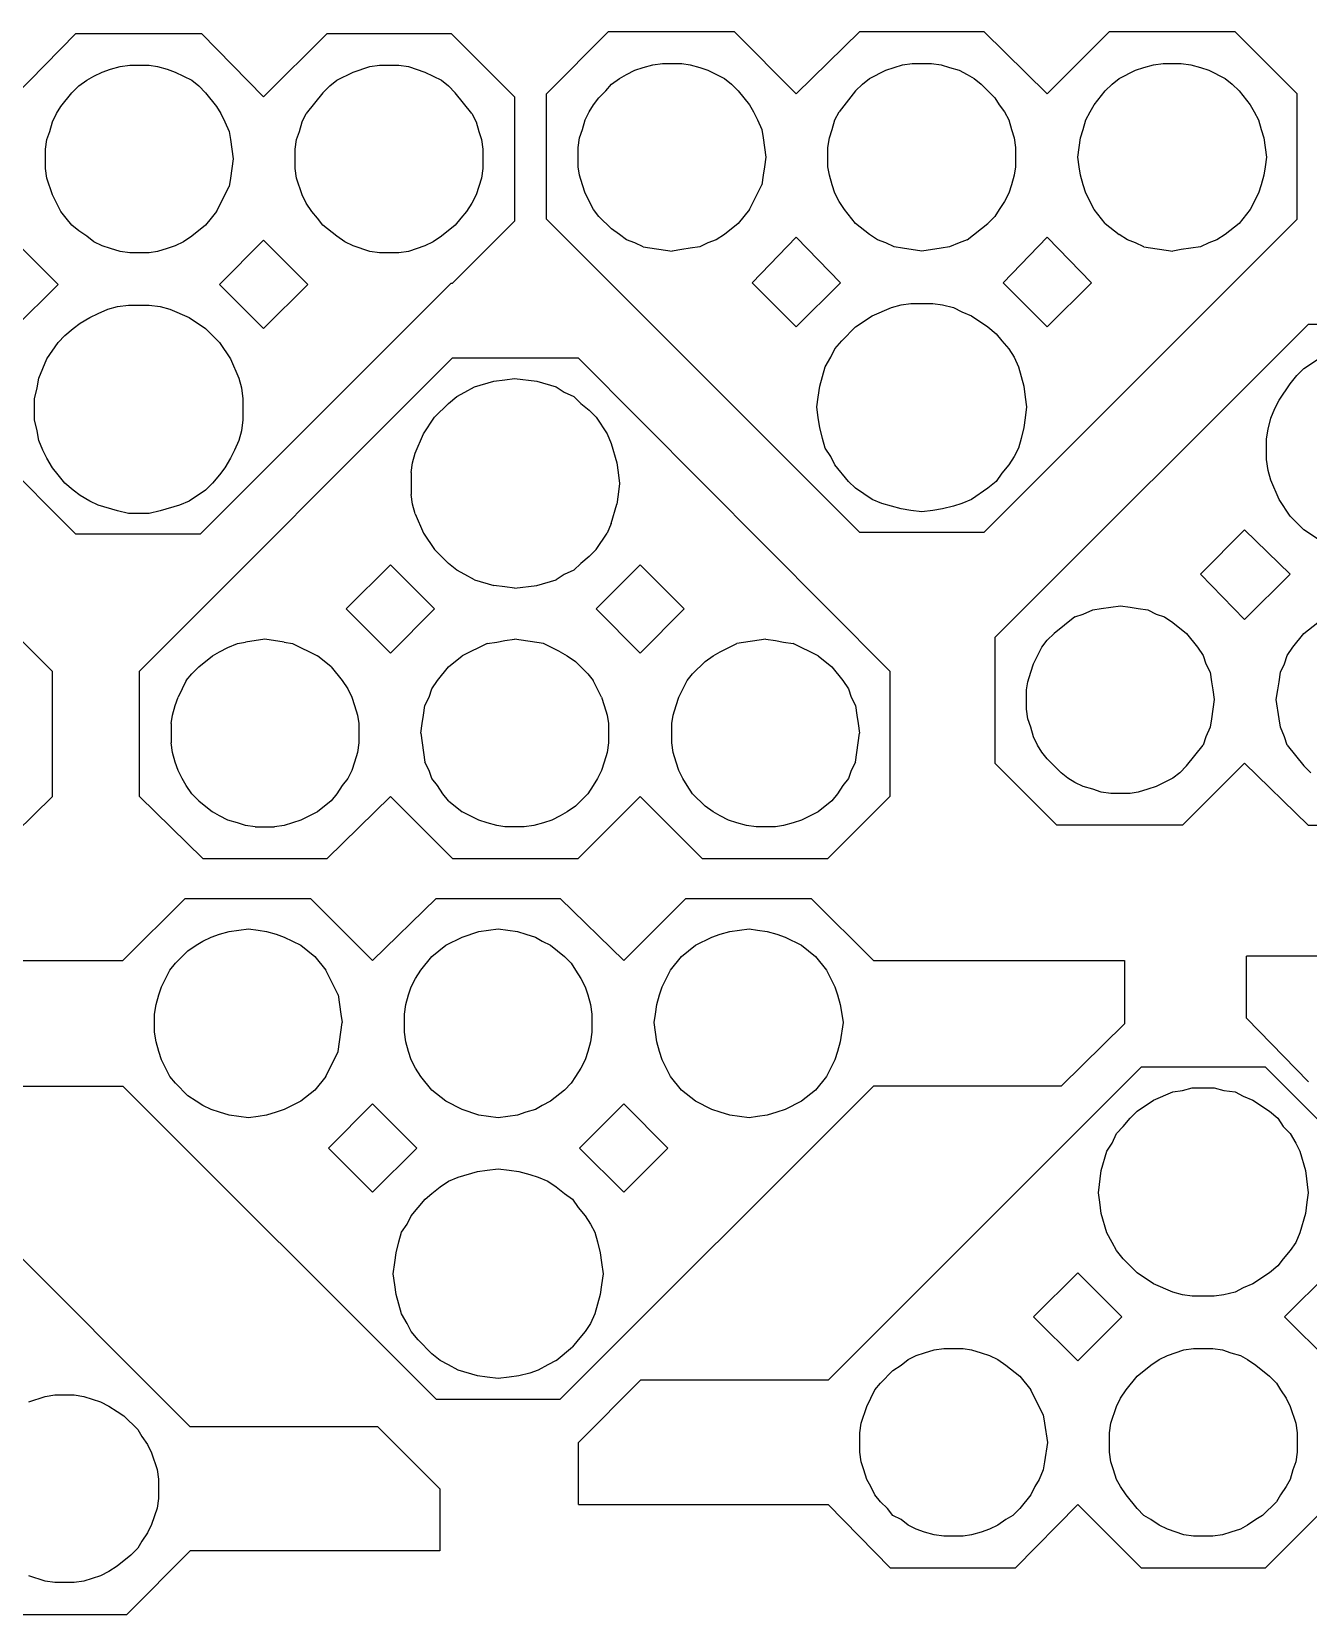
# Model space of a CAD drawing. Extents: x -4665 to 4665, y -2178 to 2178.
# Drawn here: x -164 to 620, y -1 to 970 of the extents above; entities that cross this region are included whole.
import ezdxf

# ---------------------------------------------------------------- set-up
doc = ezdxf.new("R2010")
doc.units = 0
doc.header["$MEASUREMENT"] = 0
doc.layers.get('0').update_dxf_attribs({"linetype": 'CONTINUOUS'})

msp = doc.modelspace()

# ---------------------------------------------------------------- linework, layer by layer
for p, q in [((-174.63, 929.77), (-136.53, 968.71)), ((-136.53, 968.71), (-59.49, 968.71)), ((-59.49, 968.71), (-21.39, 929.77)), ((-21.39, 929.77), (17.56, 968.71)), ((17.56, 968.71), (93.76, 968.71)), ((93.76, 968.71), (132.71, 929.77)), ((152.29, 931.69), (190.39, 969.79)), ((190.39, 969.79), (267.44, 969.79)), ((267.44, 969.79), (305.54, 931.69)), ((305.54, 931.69), (344.48, 969.79)), ((344.48, 969.79), (420.68, 969.79)), ((420.68, 969.79), (459.63, 931.69)), ((459.63, 931.69), (497.73, 969.79)), ((497.73, 969.79), (574.78, 969.79)), ((574.78, 969.79), (612.88, 931.69)), ((-129.76, 939.93), (-125.53, 942.47)), ((-125.53, 942.47), (-120.45, 945.01)), ((-120.45, 945.01), (-115.37, 946.7)), ((-115.37, 946.7), (-109.44, 948.39)), ((-109.44, 948.39), (-103.51, 949.24)), ((-103.51, 949.24), (-91.66, 949.24)), ((-91.66, 949.24), (-86.58, 948.39)), ((-86.58, 948.39), (-80.65, 946.7)), ((-80.65, 946.7), (-75.57, 945.01)), ((-75.57, 945.01), (-65.41, 939.93)), ((23.49, 939.93), (33.65, 945.01)), ((33.65, 945.01), (43.81, 948.39)), ((43.81, 948.39), (49.73, 949.24)), ((49.73, 949.24), (61.59, 949.24)), ((61.59, 949.24), (67.51, 948.39)), ((67.51, 948.39), (77.67, 945.01)), ((77.67, 945.01), (87.83, 939.93)), ((197.16, 941.01), (201.4, 943.55)), ((201.4, 943.55), (206.48, 946.09)), ((206.48, 946.09), (211.56, 947.78)), ((211.56, 947.78), (217.48, 949.47)), ((217.48, 949.47), (223.41, 950.32)), ((223.41, 950.32), (235.26, 950.32)), ((235.26, 950.32), (240.34, 949.47)), ((240.34, 949.47), (246.27, 947.78)), ((246.27, 947.78), (251.35, 946.09)), ((251.35, 946.09), (261.51, 941.01)), ((350.41, 941.01), (360.57, 946.09)), ((360.57, 946.09), (370.73, 949.47)), ((370.73, 949.47), (376.66, 950.32)), ((376.66, 950.32), (388.51, 950.32)), ((388.51, 950.32), (394.44, 949.47)), ((394.44, 949.47), (399.52, 947.78)), ((399.52, 947.78), (405.44, 946.09)), ((405.44, 946.09), (410.52, 943.55)), ((410.52, 943.55), (414.76, 941.01)), ((503.66, 941.01), (513.82, 946.09)), ((513.82, 946.09), (518.9, 947.78)), ((518.9, 947.78), (524.82, 949.47)), ((524.82, 949.47), (530.75, 950.32)), ((530.75, 950.32), (541.76, 950.32)), ((541.76, 950.32), (547.68, 949.47)), ((547.68, 949.47), (553.61, 947.78)), ((553.61, 947.78), (558.69, 946.09)), ((558.69, 946.09), (568.85, 941.01)), ((-139.07, 932.31), (-134.84, 936.54)), ((-134.84, 936.54), (-129.76, 939.93)), ((-65.41, 939.93), (-61.18, 936.54)), ((-61.18, 936.54), (-56.95, 932.31)), ((15.02, 932.31), (19.25, 936.54)), ((19.25, 936.54), (23.49, 939.93)), ((87.83, 939.93), (92.07, 936.54)), ((92.07, 936.54), (96.3, 932.31)), ((184.46, 929.15), (188.7, 933.39)), ((188.7, 933.39), (192.08, 937.62)), ((192.08, 937.62), (197.16, 941.01)), ((261.51, 941.01), (265.74, 937.62)), ((265.74, 937.62), (269.98, 933.39)), ((269.98, 933.39), (276.75, 924.92)), ((341.94, 933.39), (331.78, 920.69)), ((341.94, 933.39), (346.18, 937.62)), ((346.18, 937.62), (350.41, 941.01)), ((414.76, 941.01), (418.99, 937.62)), ((418.99, 937.62), (427.46, 929.15)), ((488.42, 924.92), (495.19, 933.39)), ((495.19, 933.39), (499.42, 937.62)), ((499.42, 937.62), (503.66, 941.01)), ((568.85, 941.01), (573.08, 937.62)), ((573.08, 937.62), (577.32, 933.39)), ((577.32, 933.39), (584.09, 924.92)), ((-148.39, 919.61), (-145.85, 923.84)), ((-145.85, 923.84), (-139.07, 932.31)), ((-56.95, 932.31), (-50.17, 923.84)), ((-50.17, 923.84), (-47.63, 919.61)), ((15.02, 932.31), (4.86, 919.61)), ((106.46, 919.61), (96.3, 932.31)), ((132.71, 929.77), (132.71, 853.58)), ((152.29, 854.65), (152.29, 931.69)), ((178.54, 920.69), (181.08, 924.92)), ((181.08, 924.92), (184.46, 929.15)), ((276.75, 924.92), (279.29, 920.69)), ((427.46, 929.15), (430, 924.92)), ((430, 924.92), (433.38, 920.69)), ((485.88, 920.69), (488.42, 924.92)), ((584.09, 924.92), (586.63, 920.69)), ((612.88, 854.65), (612.88, 931.69)), ((-152.62, 908.6), (-150.93, 914.53)), ((-150.93, 914.53), (-148.39, 919.61)), ((-47.63, 919.61), (-45.09, 914.53)), ((-45.09, 914.53), (-42.55, 908.6)), ((0.63, 908.6), (2.32, 914.53)), ((2.32, 914.53), (4.86, 919.61)), ((106.46, 919.61), (109, 914.53)), ((109, 914.53), (110.69, 908.6)), ((174.3, 909.68), (176, 915.61)), ((176, 915.61), (178.54, 920.69)), ((279.29, 920.69), (281.83, 915.61)), ((281.83, 915.61), (284.37, 909.68)), ((327.55, 909.68), (329.24, 915.61)), ((329.24, 915.61), (331.78, 920.69)), ((433.38, 920.69), (435.92, 915.61)), ((435.92, 915.61), (437.62, 909.68)), ((481.64, 909.68), (483.34, 915.61)), ((483.34, 915.61), (485.88, 920.69)), ((586.63, 920.69), (589.17, 915.61)), ((589.17, 915.61), (590.86, 909.68)), ((-155.16, 897.59), (-154.31, 903.52)), ((-154.31, 903.52), (-152.62, 908.6)), ((-42.55, 908.6), (-41.71, 903.52)), ((-41.71, 903.52), (-40.01, 891.67)), ((-1.91, 897.59), (-1.07, 903.52)), ((-1.07, 903.52), (0.63, 908.6)), ((110.69, 908.6), (112.39, 903.52)), ((112.39, 903.52), (113.23, 897.59)), ((171.76, 898.67), (172.61, 904.6)), ((172.61, 904.6), (174.3, 909.68)), ((284.37, 909.68), (285.22, 904.6)), ((285.22, 904.6), (286.91, 892.75)), ((325.01, 898.67), (325.86, 904.6)), ((325.86, 904.6), (327.55, 909.68)), ((437.62, 909.68), (439.31, 904.6)), ((439.31, 904.6), (440.16, 898.67)), ((478.26, 892.75), (479.95, 904.6)), ((479.95, 904.6), (481.64, 909.68)), ((590.86, 909.68), (592.56, 904.6)), ((592.56, 904.6), (594.25, 892.75)), ((-155.16, 885.74), (-155.16, 897.59)), ((-1.91, 885.74), (-1.91, 897.59)), ((113.23, 897.59), (113.23, 885.74)), ((171.76, 886.82), (171.76, 898.67)), ((325.01, 886.82), (325.01, 898.67)), ((440.16, 898.67), (440.16, 886.82)), ((-154.31, 879.81), (-155.16, 885.74)), ((-40.01, 891.67), (-41.71, 879.81)), ((-1.07, 879.81), (-1.91, 885.74)), ((113.23, 885.74), (112.39, 879.81)), ((172.61, 881.74), (171.76, 886.82)), ((286.06, 886.82), (285.22, 881.74)), ((286.91, 892.75), (286.06, 886.82)), ((325.86, 881.74), (325.01, 886.82)), ((440.16, 886.82), (439.31, 881.74)), ((479.1, 886.82), (478.26, 892.75)), ((479.95, 881.74), (479.1, 886.82)), ((593.4, 886.82), (592.56, 881.74)), ((594.25, 892.75), (593.4, 886.82)), ((-150.93, 869.65), (-154.31, 879.81)), ((-50.17, 859.49), (-42.55, 874.73)), ((-41.71, 879.81), (-42.55, 874.73)), ((2.32, 869.65), (-1.07, 879.81)), ((112.39, 879.81), (109, 869.65)), ((174.3, 875.81), (172.61, 881.74)), ((176, 870.73), (174.3, 875.81)), ((276.75, 860.57), (284.37, 875.81)), ((285.22, 881.74), (284.37, 875.81)), ((327.55, 875.81), (325.86, 881.74)), ((329.24, 870.73), (327.55, 875.81)), ((437.62, 875.81), (435.92, 870.73)), ((439.31, 881.74), (437.62, 875.81)), ((481.64, 875.81), (479.95, 881.74)), ((483.34, 870.73), (481.64, 875.81)), ((590.86, 875.81), (589.17, 870.73)), ((592.56, 881.74), (590.86, 875.81)), ((-145.85, 859.49), (-150.93, 869.65)), ((4.86, 864.57), (2.32, 869.65)), ((8.25, 859.49), (4.86, 864.57)), ((106.46, 864.57), (103.07, 859.49)), ((109, 869.65), (106.46, 864.57)), ((181.08, 860.57), (176, 870.73)), ((331.78, 865.65), (329.24, 870.73)), ((335.17, 860.57), (331.78, 865.65)), ((433.38, 865.65), (430, 860.57)), ((435.92, 870.73), (433.38, 865.65)), ((488.42, 860.57), (483.34, 870.73)), ((589.17, 870.73), (584.09, 860.57)), ((-142.46, 855.28), (-145.85, 859.49)), ((-139.07, 851.04), (-142.46, 855.28)), ((-53.56, 855.28), (-56.95, 851.04)), ((-50.17, 859.49), (-53.56, 855.28)), ((11.63, 855.28), (8.25, 859.49)), ((15.02, 851.04), (11.63, 855.28)), ((99.69, 855.28), (96.3, 851.04)), ((103.07, 859.49), (99.69, 855.28)), ((184.46, 856.34), (181.08, 860.57)), ((192.08, 848.72), (184.46, 856.34)), ((276.75, 860.57), (269.98, 852.11)), ((341.94, 852.11), (335.17, 860.57)), ((427.46, 856.34), (423.22, 852.11)), ((430, 860.57), (427.46, 856.34)), ((495.19, 852.11), (488.42, 860.57)), ((584.09, 860.57), (577.32, 852.11)), ((-328.73, 853.58), (-136.53, 661.39)), ((-134.84, 847.66), (-139.07, 851.04)), ((-129.76, 844.27), (-134.84, 847.66)), ((-56.95, 851.04), (-65.41, 844.27)), ((23.49, 844.27), (15.02, 851.04)), ((96.3, 851.04), (87.83, 844.27)), ((132.71, 853.58), (94.61, 815.48)), ((152.29, 854.65), (344.48, 662.45)), ((197.16, 845.33), (192.08, 848.72)), ((201.4, 841.95), (197.16, 845.33)), ((261.51, 845.33), (256.43, 841.95)), ((269.98, 852.11), (261.51, 845.33)), ((350.41, 845.33), (341.94, 852.11)), ((355.49, 841.95), (350.41, 845.33)), ((410.52, 841.95), (423.22, 852.11)), ((612.88, 854.65), (420.68, 662.45)), ((495.19, 852.11), (503.66, 845.33)), ((508.74, 841.95), (503.66, 845.33)), ((568.85, 845.33), (563.77, 841.95)), ((577.32, 852.11), (568.85, 845.33)), ((-147.54, 814.64), (-174.63, 841.73)), ((-125.53, 840.88), (-129.76, 844.27)), ((-120.45, 838.34), (-125.53, 840.88)), ((-115.37, 836.65), (-120.45, 838.34)), ((-109.44, 834.96), (-115.37, 836.65)), ((-80.65, 836.65), (-86.58, 834.96)), ((-75.57, 838.34), (-80.65, 836.65)), ((-70.49, 840.88), (-75.57, 838.34)), ((-65.41, 844.27), (-70.49, 840.88)), ((-21.39, 841.73), (-48.48, 814.64)), ((5.71, 814.64), (-21.39, 841.73)), ((28.57, 840.88), (23.49, 844.27)), ((33.65, 838.34), (28.57, 840.88)), ((43.81, 834.96), (33.65, 838.34)), ((77.67, 838.34), (67.51, 834.96)), ((82.75, 840.88), (77.67, 838.34)), ((87.83, 844.27), (82.75, 840.88)), ((206.48, 840.25), (201.4, 841.95)), ((211.56, 837.71), (206.48, 840.25)), ((211.56, 837.71), (229.34, 835.17)), ((235.26, 836.02), (229.34, 835.17)), ((240.34, 836.87), (235.26, 836.02)), ((246.27, 837.71), (240.34, 836.87)), ((251.35, 840.25), (246.27, 837.71)), ((256.43, 841.95), (251.35, 840.25)), ((305.54, 843.64), (278.44, 815.7)), ((332.63, 815.7), (305.54, 843.64)), ((360.57, 840.25), (355.49, 841.95)), ((365.65, 837.71), (360.57, 840.25)), ((370.73, 836.87), (365.65, 837.71)), ((382.58, 835.17), (370.73, 836.87)), ((394.44, 836.87), (382.58, 835.17)), ((399.52, 837.71), (394.44, 836.87)), ((405.44, 840.25), (399.52, 837.71)), ((410.52, 841.95), (405.44, 840.25)), ((459.63, 843.64), (432.54, 815.7)), ((486.72, 815.7), (459.63, 843.64)), ((513.82, 840.25), (508.74, 841.95)), ((518.9, 837.71), (513.82, 840.25)), ((518.9, 837.71), (536.68, 835.17)), ((541.76, 836.02), (536.68, 835.17)), ((553.61, 837.71), (541.76, 836.02)), ((558.69, 840.25), (553.61, 837.71)), ((563.77, 841.95), (558.69, 840.25)), ((-103.51, 834.11), (-109.44, 834.96)), ((-91.66, 834.11), (-103.51, 834.11)), ((-86.58, 834.96), (-91.66, 834.11)), ((49.73, 834.11), (43.81, 834.96)), ((61.59, 834.11), (49.73, 834.11)), ((67.51, 834.96), (61.59, 834.11)), ((-174.63, 787.54), (-147.54, 814.64)), ((-60.33, 661.39), (93.76, 815.48)), ((-48.48, 814.64), (-21.39, 787.54)), ((-21.39, 787.54), (5.71, 814.64)), ((93.76, 815.48), (94.61, 815.48)), ((278.44, 815.7), (305.54, 788.61)), ((305.54, 788.61), (332.63, 815.7)), ((432.54, 815.7), (459.63, 788.61)), ((459.63, 788.61), (486.72, 815.7)), ((-128.07, 794.32), (-122.99, 796.86)), ((-122.99, 796.86), (-117.06, 799.4)), ((-117.06, 799.4), (-111.13, 801.09)), ((-111.13, 801.09), (-104.36, 801.94)), ((-104.36, 801.94), (-91.66, 801.94)), ((-91.66, 801.94), (-84.89, 801.09)), ((-84.89, 801.09), (-78.96, 799.4)), ((-78.96, 799.4), (-67.11, 794.32)), ((352.1, 795.38), (363.96, 800.46)), ((363.96, 800.46), (369.88, 802.15)), ((369.88, 802.15), (375.81, 803)), ((375.81, 803), (389.36, 803)), ((389.36, 803), (395.28, 802.15)), ((395.28, 802.15), (402.06, 800.46)), ((402.06, 800.46), (407.14, 797.92)), ((407.14, 797.92), (413.06, 795.38)), ((-143.31, 783.31), (-138.23, 787.54)), ((-138.23, 787.54), (-133.99, 790.93)), ((-133.99, 790.93), (-128.07, 794.32)), ((-67.11, 794.32), (-56.95, 787.54)), ((-56.95, 787.54), (-48.48, 779.08)), ((333.48, 780.14), (341.94, 788.61)), ((341.94, 788.61), (352.1, 795.38)), ((413.06, 795.38), (423.22, 788.61)), ((423.22, 788.61), (428.3, 784.37)), ((427.44, 597.98), (619.63, 790.17)), ((696.68, 790.17), (619.63, 790.17)), ((-154.31, 768.92), (-147.54, 779.08)), ((-147.54, 779.08), (-143.31, 783.31)), ((-48.48, 779.08), (-41.71, 768.92)), ((329.24, 775.06), (333.48, 780.14)), ((428.3, 784.37), (431.69, 780.14)), ((431.69, 780.14), (435.92, 775.06)), ((-343.4, 769.42), (-151.21, 577.23)), ((-159.39, 757.06), (-154.31, 768.92)), ((-97.59, 577.42), (94.61, 769.62)), ((-41.71, 768.92), (-36.63, 757.06)), ((94.61, 769.62), (171.65, 769.62)), ((171.65, 769.62), (363, 577.42)), ((323.32, 764.05), (326.7, 769.98)), ((326.7, 769.98), (329.24, 775.06)), ((435.92, 775.06), (439.31, 769.98)), ((439.31, 769.98), (441.85, 764.05)), ((617.09, 763.08), (627.25, 769.85)), ((319.93, 752.2), (323.32, 764.05)), ((441.85, 764.05), (445.24, 752.2)), ((608.63, 753.76), (612.86, 758.84)), ((612.86, 758.84), (617.09, 763.08)), ((-161.93, 744.36), (-160.24, 751.14)), ((-160.24, 751.14), (-159.39, 757.06)), ((-36.63, 757.06), (-34.93, 751.14)), ((-34.93, 751.14), (-34.09, 744.36)), ((97.15, 745.91), (102.23, 748.45)), ((102.23, 748.45), (108.15, 751.84)), ((108.15, 751.84), (120.01, 755.22)), ((120.01, 755.22), (126.78, 756.07)), ((126.78, 756.07), (132.71, 756.92)), ((132.71, 756.92), (146.25, 755.22)), ((146.25, 755.22), (158.11, 751.84)), ((158.11, 751.84), (163.19, 748.45)), ((163.19, 748.45), (169.11, 745.91)), ((319.08, 745.43), (319.93, 752.2)), ((445.24, 752.2), (446.08, 745.43)), ((601.85, 743.6), (608.63, 753.76)), ((-161.93, 731.66), (-161.93, 744.36)), ((-34.09, 744.36), (-34.09, 731.66)), ((83.6, 733.21), (92.07, 741.68)), ((92.07, 741.68), (97.15, 745.91)), ((169.11, 745.91), (173.35, 741.68)), ((173.35, 741.68), (178.43, 737.44)), ((318.24, 739.5), (319.08, 745.43)), ((319.08, 732.73), (318.24, 739.5)), ((446.08, 745.43), (446.93, 739.5)), ((446.93, 739.5), (446.08, 732.73)), ((596.77, 732.6), (599.31, 738.52)), ((599.31, 738.52), (601.85, 743.6)), ((-160.24, 724.89), (-161.93, 731.66)), ((-34.09, 731.66), (-34.93, 724.89)), ((76.83, 723.05), (83.6, 733.21)), ((178.43, 737.44), (182.66, 733.21)), ((182.66, 733.21), (189.43, 723.05)), ((319.93, 726.8), (319.08, 732.73)), ((446.08, 732.73), (445.24, 726.8)), ((595.08, 725.82), (596.77, 732.6)), ((-159.39, 718.96), (-160.24, 724.89)), ((-156.85, 713.04), (-159.39, 718.96)), ((-36.63, 718.96), (-39.17, 713.04)), ((-34.93, 724.89), (-36.63, 718.96)), ((71.75, 711.2), (76.83, 723.05)), ((189.43, 723.05), (191.97, 717.12)), ((321.62, 720.03), (319.93, 726.8)), ((323.32, 714.1), (321.62, 720.03)), ((443.54, 720.03), (441.85, 714.1)), ((445.24, 726.8), (443.54, 720.03)), ((594.23, 719.9), (595.08, 725.82)), ((594.23, 707.2), (594.23, 719.9)), ((-154.31, 707.96), (-156.85, 713.04)), ((-39.17, 713.04), (-41.71, 707.96)), ((70.05, 705.27), (71.75, 711.2)), ((191.97, 717.12), (195.36, 705.27)), ((326.7, 709.02), (323.32, 714.1)), ((441.85, 714.1), (439.31, 709.02)), ((-150.93, 702.03), (-154.31, 707.96)), ((-147.54, 697.8), (-150.93, 702.03)), ((-45.09, 702.03), (-48.48, 697.8)), ((-41.71, 707.96), (-45.09, 702.03)), ((69.21, 699.34), (70.05, 705.27)), ((69.21, 699.34), (69.21, 685.8)), ((195.36, 705.27), (196.21, 699.34)), ((196.21, 699.34), (197.05, 692.57)), ((329.24, 703.94), (326.7, 709.02)), ((337.71, 693.78), (329.24, 703.94)), ((435.92, 703.94), (431.69, 698.86)), ((439.31, 709.02), (435.92, 703.94)), ((595.08, 700.42), (594.23, 707.2)), ((596.77, 694.5), (595.08, 700.42)), ((-143.31, 692.72), (-147.54, 697.8)), ((-138.23, 688.48), (-143.31, 692.72)), ((-52.71, 692.72), (-56.95, 688.48)), ((-48.48, 697.8), (-52.71, 692.72)), ((197.05, 692.57), (196.21, 685.8)), ((341.94, 689.55), (337.71, 693.78)), ((428.3, 693.78), (423.22, 689.55)), ((431.69, 698.86), (428.3, 693.78)), ((601.85, 682.64), (596.77, 694.5)), ((-133.99, 685.1), (-138.23, 688.48)), ((-128.07, 681.71), (-133.99, 685.1)), ((-122.99, 679.17), (-128.07, 681.71)), ((-67.11, 681.71), (-73.03, 679.17)), ((-56.95, 688.48), (-67.11, 681.71)), ((70.05, 679.87), (69.21, 685.8)), ((196.21, 685.8), (195.36, 679.87)), ((352.1, 682.77), (341.94, 689.55)), ((358.03, 680.23), (352.1, 682.77)), ((369.88, 676.85), (358.03, 680.23)), ((407.14, 680.23), (402.06, 678.54)), ((413.06, 682.77), (407.14, 680.23)), ((423.22, 689.55), (413.06, 682.77)), ((608.63, 672.48), (601.85, 682.64)), ((-111.13, 675.78), (-122.99, 679.17)), ((-104.36, 674.09), (-111.13, 675.78)), ((-91.66, 674.09), (-104.36, 674.09)), ((-84.89, 675.78), (-91.66, 674.09)), ((-73.03, 679.17), (-84.89, 675.78)), ((71.75, 673.94), (70.05, 679.87)), ((71.75, 673.94), (76.83, 662.09)), ((191.97, 668.02), (195.36, 679.87)), ((375.81, 676), (369.88, 676.85)), ((382.58, 675.15), (375.81, 676)), ((389.36, 676), (382.58, 675.15)), ((395.28, 676.85), (389.36, 676)), ((402.06, 678.54), (395.28, 676.85)), ((617.09, 664.02), (608.63, 672.48)), ((-60.33, 661.39), (-136.53, 661.39)), ((76.83, 662.09), (83.6, 651.93)), ((182.66, 651.93), (189.43, 662.09)), ((191.97, 668.02), (189.43, 662.09)), ((420.68, 662.45), (344.48, 662.45)), ((580.69, 664.02), (553.59, 636.92)), ((608.63, 636.92), (580.69, 664.02)), ((627.25, 657.24), (617.09, 664.02)), ((83.6, 651.93), (92.07, 643.46)), ((182.66, 651.93), (178.43, 647.7)), ((56.51, 642.62), (29.41, 615.52)), ((83.6, 615.52), (56.51, 642.62)), ((97.15, 639.23), (92.07, 643.46)), ((173.35, 643.46), (169.11, 639.23)), ((178.43, 647.7), (173.35, 643.46)), ((209.75, 642.62), (182.66, 615.52)), ((236.85, 615.52), (209.75, 642.62)), ((102.23, 636.69), (97.15, 639.23)), ((108.15, 633.3), (102.23, 636.69)), ((108.15, 633.3), (120.01, 629.92)), ((146.25, 629.92), (158.11, 633.3)), ((163.19, 636.69), (158.11, 633.3)), ((169.11, 639.23), (163.19, 636.69)), ((553.59, 636.92), (580.69, 608.98)), ((580.69, 608.98), (608.63, 636.92)), ((126.78, 629.07), (120.01, 629.92)), ((132.71, 628.22), (126.78, 629.07)), ((132.71, 628.22), (146.25, 629.92)), ((29.41, 615.52), (56.51, 588.43)), ((56.51, 588.43), (83.6, 615.52)), ((182.66, 615.52), (209.75, 588.43)), ((209.75, 588.43), (236.85, 615.52)), ((476.55, 610.68), (481.63, 612.37)), ((481.63, 612.37), (487.55, 614.91)), ((487.55, 614.91), (492.63, 615.76)), ((492.63, 615.76), (504.49, 617.45)), ((504.49, 617.45), (510.41, 616.6)), ((510.41, 616.6), (515.49, 615.76)), ((515.49, 615.76), (521.42, 614.91)), ((521.42, 614.91), (526.5, 612.37)), ((526.5, 612.37), (531.58, 610.68)), ((476.55, 610.68), (463.85, 600.52)), ((531.58, 610.68), (536.66, 607.29)), ((536.66, 607.29), (545.13, 600.52)), ((617.09, 600.52), (625.56, 607.29)), ((-43.4, 591.82), (-37.47, 594.36)), ((-37.47, 594.36), (-32.39, 595.2)), ((-20.54, 596.9), (-32.39, 595.2)), ((-8.69, 595.2), (-20.54, 596.9)), ((-8.69, 595.2), (-3.61, 594.36)), ((-3.61, 594.36), (11.63, 586.74)), ((115.77, 594.36), (100.53, 586.74)), ((115.77, 594.36), (121.7, 595.2)), ((121.7, 595.2), (126.78, 596.05)), ((126.78, 596.05), (132.71, 596.9)), ((150.49, 594.36), (132.71, 596.9)), ((160.65, 589.28), (150.49, 594.36)), ((258.86, 589.28), (269.02, 594.36)), ((286.8, 596.9), (269.02, 594.36)), ((286.8, 596.9), (292.73, 596.05)), ((292.73, 596.05), (297.81, 595.2)), ((297.81, 595.2), (303.73, 594.36)), ((318.97, 586.74), (303.73, 594.36)), ((427.44, 597.98), (427.44, 520.93)), ((456.23, 592.05), (459.61, 596.28)), ((459.61, 596.28), (463.85, 600.52)), ((545.13, 600.52), (551.9, 592.05)), ((610.32, 592.05), (617.09, 600.52)), ((-61.18, 579.96), (-52.71, 586.74)), ((-52.71, 586.74), (-48.48, 589.28)), ((-48.48, 589.28), (-43.4, 591.82)), ((20.1, 579.96), (11.63, 586.74)), ((92.07, 579.96), (100.53, 586.74)), ((160.65, 589.28), (164.88, 586.74)), ((164.88, 586.74), (169.96, 583.35)), ((177.58, 575.73), (169.96, 583.35)), ((241.93, 575.73), (249.55, 583.35)), ((249.55, 583.35), (254.63, 586.74)), ((254.63, 586.74), (258.86, 589.28)), ((318.97, 586.74), (327.44, 579.96)), ((451.15, 581.89), (456.23, 592.05)), ((551.9, 592.05), (555.29, 586.97)), ((555.29, 586.97), (556.98, 581.89)), ((605.24, 581.89), (606.93, 586.97)), ((606.93, 586.97), (610.32, 592.05)), ((-151.21, 577.23), (-151.21, 500.18)), ((-97.59, 500.38), (-97.59, 577.42)), ((-68.8, 571.5), (-65.41, 575.73)), ((-65.41, 575.73), (-61.18, 579.96)), ((20.1, 579.96), (26.87, 571.5)), ((85.29, 571.5), (92.07, 579.96)), ((177.58, 575.73), (180.97, 571.5)), ((238.54, 571.5), (241.93, 575.73)), ((327.44, 579.96), (334.21, 571.5)), ((363, 577.42), (363, 500.38)), ((447.76, 570.88), (449.45, 576.81)), ((449.45, 576.81), (451.15, 581.89)), ((556.98, 581.89), (559.52, 576.81)), ((559.52, 576.81), (560.37, 570.88)), ((601.85, 570.88), (602.7, 576.81)), ((602.7, 576.81), (605.24, 581.89)), ((-68.8, 571.5), (-73.88, 561.34)), ((26.87, 571.5), (30.26, 566.42)), ((30.26, 566.42), (32.8, 561.34)), ((80.21, 561.34), (81.91, 566.42)), ((81.91, 566.42), (85.29, 571.5)), ((186.05, 561.34), (180.97, 571.5)), ((233.46, 561.34), (238.54, 571.5)), ((334.21, 571.5), (337.6, 566.42)), ((337.6, 566.42), (339.29, 561.34)), ((446.91, 565.8), (447.76, 570.88)), ((446.91, 553.95), (446.91, 565.8)), ((560.37, 570.88), (561.21, 565.8)), ((561.21, 565.8), (562.06, 559.88)), ((600.16, 559.88), (601.01, 565.8)), ((601.01, 565.8), (601.85, 570.88)), ((-77.27, 550.33), (-75.57, 556.26)), ((-75.57, 556.26), (-73.88, 561.34)), ((32.8, 561.34), (34.49, 556.26)), ((34.49, 556.26), (36.19, 550.33)), ((76.83, 550.33), (77.67, 556.26)), ((77.67, 556.26), (80.21, 561.34)), ((186.05, 561.34), (187.74, 556.26)), ((187.74, 556.26), (189.43, 550.33)), ((230.07, 550.33), (231.77, 556.26)), ((231.77, 556.26), (233.46, 561.34)), ((339.29, 561.34), (341.83, 556.26)), ((341.83, 556.26), (342.68, 550.33)), ((447.76, 548.02), (446.91, 553.95)), ((562.06, 559.88), (560.37, 548.02)), ((601.85, 548.02), (600.16, 559.88)), ((-78.11, 545.25), (-77.27, 550.33)), ((-78.11, 545.25), (-78.11, 533.4)), ((36.19, 550.33), (37.03, 545.25)), ((37.03, 545.25), (37.03, 533.4)), ((75.13, 539.32), (75.98, 545.25)), ((75.98, 545.25), (76.83, 550.33)), ((189.43, 550.33), (190.28, 545.25)), ((190.28, 545.25), (190.28, 533.4)), ((229.23, 545.25), (230.07, 550.33)), ((229.23, 533.4), (229.23, 545.25)), ((342.68, 550.33), (343.53, 545.25)), ((343.53, 545.25), (344.37, 539.32)), ((449.45, 542.94), (447.76, 548.02)), ((560.37, 548.02), (559.52, 542.94)), ((602.7, 542.94), (601.85, 548.02)), ((75.13, 539.32), (77.67, 521.54)), ((341.83, 521.54), (344.37, 539.32)), ((451.15, 537.02), (449.45, 542.94)), ((453.69, 531.94), (451.15, 537.02)), ((556.98, 537.02), (555.29, 531.94)), ((559.52, 542.94), (556.98, 537.02)), ((605.24, 537.02), (602.7, 542.94)), ((606.93, 531.94), (605.24, 537.02)), ((-77.27, 527.47), (-78.11, 533.4)), ((-75.57, 521.54), (-77.27, 527.47)), ((36.19, 527.47), (34.49, 521.54)), ((37.03, 533.4), (36.19, 527.47)), ((189.43, 527.47), (187.74, 521.54)), ((190.28, 533.4), (189.43, 527.47)), ((230.07, 527.47), (229.23, 533.4)), ((231.77, 521.54), (230.07, 527.47)), ((456.23, 527.7), (453.69, 531.94)), ((459.61, 523.47), (456.23, 527.7)), ((545.13, 519.24), (555.29, 531.94)), ((606.93, 531.94), (617.09, 519.24)), ((-73.88, 516.46), (-75.57, 521.54)), ((-71.34, 511.38), (-73.88, 516.46)), ((32.8, 516.46), (30.26, 511.38)), ((34.49, 521.54), (32.8, 516.46)), ((80.21, 516.46), (77.67, 521.54)), ((81.91, 511.38), (80.21, 516.46)), ((186.05, 516.46), (183.51, 511.38)), ((187.74, 521.54), (186.05, 516.46)), ((233.46, 516.46), (231.77, 521.54)), ((236, 511.38), (233.46, 516.46)), ((339.29, 516.46), (337.6, 511.38)), ((341.83, 521.54), (339.29, 516.46)), ((465.54, 482.83), (427.44, 520.93)), ((468.08, 515), (459.61, 523.47)), ((472.31, 511.62), (468.08, 515)), ((540.89, 515), (536.66, 511.62)), ((545.13, 519.24), (540.89, 515)), ((580.69, 520.93), (542.59, 482.83)), ((619.63, 482.83), (580.69, 520.93)), ((621.33, 515), (617.09, 519.24)), ((-68.8, 507.15), (-71.34, 511.38)), ((-65.41, 502.07), (-68.8, 507.15)), ((26.87, 507.15), (23.49, 502.07)), ((30.26, 511.38), (26.87, 507.15)), ((85.29, 507.15), (81.91, 511.38)), ((88.68, 502.07), (85.29, 507.15)), ((180.97, 507.15), (177.58, 502.07)), ((183.51, 511.38), (180.97, 507.15)), ((238.54, 507.15), (236, 511.38)), ((241.93, 502.07), (238.54, 507.15)), ((334.21, 507.15), (330.83, 502.07)), ((337.6, 511.38), (334.21, 507.15)), ((476.55, 509.08), (472.31, 511.62)), ((481.63, 506.54), (476.55, 509.08)), ((487.55, 504.84), (481.63, 506.54)), ((526.5, 506.54), (521.42, 504.84)), ((536.66, 511.62), (526.5, 506.54)), ((-151.21, 500.18), (-190.16, 462.08)), ((-58.64, 462.28), (-97.59, 500.38)), ((-61.18, 497.84), (-65.41, 502.07)), ((-61.18, 497.84), (-52.71, 491.06)), ((20.1, 497.84), (11.63, 491.06)), ((56.51, 500.38), (17.56, 462.28)), ((23.49, 502.07), (20.1, 497.84)), ((94.61, 462.28), (56.51, 500.38)), ((92.07, 497.84), (88.68, 502.07)), ((92.07, 497.84), (100.53, 491.06)), ((177.58, 502.07), (169.96, 494.45)), ((209.75, 500.38), (171.65, 462.28)), ((247.85, 462.28), (209.75, 500.38)), ((249.55, 494.45), (241.93, 502.07)), ((327.44, 497.84), (318.97, 491.06)), ((363, 500.38), (324.9, 462.28)), ((330.83, 502.07), (327.44, 497.84)), ((492.63, 503.15), (487.55, 504.84)), ((498.56, 502.3), (492.63, 503.15)), ((510.41, 502.3), (498.56, 502.3)), ((515.49, 503.15), (510.41, 502.3)), ((521.42, 504.84), (515.49, 503.15)), ((-48.48, 488.52), (-52.71, 491.06)), ((-43.4, 485.98), (-48.48, 488.52)), ((-37.47, 484.29), (-43.4, 485.98)), ((1.47, 485.98), (-8.69, 482.6)), ((11.63, 491.06), (1.47, 485.98)), ((110.69, 485.98), (100.53, 491.06)), ((115.77, 484.29), (110.69, 485.98)), ((155.57, 485.98), (150.49, 484.29)), ((160.65, 488.52), (155.57, 485.98)), ((164.88, 491.06), (160.65, 488.52)), ((169.96, 494.45), (164.88, 491.06)), ((254.63, 491.06), (249.55, 494.45)), ((258.86, 488.52), (254.63, 491.06)), ((263.94, 485.98), (258.86, 488.52)), ((269.02, 484.29), (263.94, 485.98)), ((308.81, 485.98), (303.73, 484.29)), ((318.97, 491.06), (308.81, 485.98)), ((-32.39, 482.6), (-37.47, 484.29)), ((-26.47, 481.75), (-32.39, 482.6)), ((-26.47, 481.75), (-14.61, 481.75)), ((-8.69, 482.6), (-14.61, 481.75)), ((121.7, 482.6), (115.77, 484.29)), ((126.78, 481.75), (121.7, 482.6)), ((138.63, 481.75), (126.78, 481.75)), ((144.56, 482.6), (138.63, 481.75)), ((150.49, 484.29), (144.56, 482.6)), ((274.95, 482.6), (269.02, 484.29)), ((280.87, 481.75), (274.95, 482.6)), ((292.73, 481.75), (280.87, 481.75)), ((297.81, 482.6), (292.73, 481.75)), ((303.73, 484.29), (297.81, 482.6)), ((542.59, 482.83), (465.54, 482.83)), ((619.63, 482.83), (696.68, 482.83)), ((-58.64, 462.28), (17.56, 462.28)), ((94.61, 462.28), (171.65, 462.28)), ((247.85, 462.28), (324.9, 462.28)), ((-107.7, 399.76), (-69.6, 437.86)), ((-69.6, 437.86), (7.45, 437.86)), ((7.45, 437.86), (45.55, 399.76)), ((45.55, 399.76), (84.5, 437.86)), ((84.5, 437.86), (160.7, 437.86)), ((160.7, 437.86), (199.64, 399.76)), ((199.64, 399.76), (237.74, 437.86)), ((237.74, 437.86), (314.79, 437.86)), ((314.79, 437.86), (352.89, 399.76)), ((-42.5, 417.54), (-30.65, 419.24)), ((-30.65, 419.24), (-24.72, 418.39)), ((-24.72, 418.39), (-19.64, 417.54)), ((110.74, 417.54), (122.6, 419.24)), ((122.6, 419.24), (134.45, 417.54)), ((264.84, 417.54), (276.69, 419.24)), ((276.69, 419.24), (281.77, 418.39)), ((281.77, 418.39), (287.7, 417.54)), ((-67.9, 405.69), (-62.82, 409.08)), ((-62.82, 409.08), (-58.59, 411.62)), ((-58.59, 411.62), (-53.51, 414.16)), ((-53.51, 414.16), (-48.43, 415.85)), ((-48.43, 415.85), (-42.5, 417.54)), ((-19.64, 417.54), (-13.72, 415.85)), ((-13.72, 415.85), (-8.64, 414.16)), ((-8.64, 414.16), (1.52, 409.08)), ((1.52, 409.08), (9.99, 402.3)), ((81.96, 402.3), (90.42, 409.08)), ((90.42, 409.08), (100.58, 414.16)), ((100.58, 414.16), (110.74, 417.54)), ((134.45, 417.54), (139.53, 415.85)), ((139.53, 415.85), (145.46, 414.16)), ((145.46, 414.16), (149.69, 411.62)), ((149.69, 411.62), (154.77, 409.08)), ((154.77, 409.08), (163.24, 402.3)), ((235.2, 402.3), (243.67, 409.08)), ((243.67, 409.08), (253.83, 414.16)), ((253.83, 414.16), (258.91, 415.85)), ((258.91, 415.85), (264.84, 417.54)), ((287.7, 417.54), (293.62, 415.85)), ((293.62, 415.85), (298.7, 414.16)), ((298.7, 414.16), (308.86, 409.08)), ((308.86, 409.08), (317.33, 402.3)), ((-260.94, 399.76), (-107.7, 399.76)), ((-75.52, 398.07), (-67.9, 405.69)), ((9.99, 402.3), (16.76, 393.84)), ((75.18, 393.84), (81.96, 402.3)), ((163.24, 402.3), (167.47, 398.07)), ((228.43, 393.84), (235.2, 402.3)), ((317.33, 402.3), (324.1, 393.84)), ((352.89, 399.76), (506.98, 399.76)), ((506.98, 399.76), (506.98, 360.82)), ((735.12, 402.43), (581.88, 402.43)), ((581.88, 364.33), (581.88, 402.43)), ((-83.99, 383.68), (-78.91, 393.84)), ((-78.91, 393.84), (-75.52, 398.07)), ((24.38, 378.6), (16.76, 393.84)), ((69.26, 383.68), (71.8, 388.76)), ((71.8, 388.76), (75.18, 393.84)), ((167.47, 398.07), (170.01, 393.84)), ((170.01, 393.84), (173.4, 388.76)), ((173.4, 388.76), (175.94, 383.68)), ((223.35, 383.68), (228.43, 393.84)), ((324.1, 393.84), (329.18, 383.68)), ((-85.68, 378.6), (-83.99, 383.68)), ((67.56, 378.6), (69.26, 383.68)), ((175.94, 383.68), (177.63, 378.6)), ((221.66, 378.6), (223.35, 383.68)), ((329.18, 383.68), (330.88, 378.6)), ((-88.22, 366.74), (-87.38, 372.67)), ((-87.38, 372.67), (-85.68, 378.6)), ((24.38, 378.6), (26.08, 366.74)), ((65.02, 366.74), (65.87, 372.67)), ((65.87, 372.67), (67.56, 378.6)), ((177.63, 378.6), (179.32, 372.67)), ((179.32, 372.67), (180.17, 366.74)), ((219.12, 366.74), (219.96, 372.67)), ((219.96, 372.67), (221.66, 378.6)), ((330.88, 378.6), (332.57, 372.67)), ((332.57, 372.67), (333.42, 366.74)), ((-88.22, 355.74), (-88.22, 366.74)), ((24.38, 343.88), (26.92, 361.66)), ((26.08, 366.74), (26.92, 361.66)), ((65.02, 355.74), (65.02, 366.74)), ((180.17, 366.74), (180.17, 355.74)), ((218.27, 361.66), (219.12, 366.74)), ((219.96, 349.81), (218.27, 361.66)), ((334.26, 361.66), (332.57, 349.81)), ((333.42, 366.74), (334.26, 361.66)), ((506.98, 360.82), (468.04, 322.72)), ((619.98, 325.39), (581.88, 364.33)), ((-87.38, 349.81), (-88.22, 355.74)), ((-85.68, 343.88), (-87.38, 349.81)), ((65.87, 349.81), (65.02, 355.74)), ((67.56, 343.88), (65.87, 349.81)), ((179.32, 349.81), (177.63, 343.88)), ((180.17, 355.74), (179.32, 349.81)), ((221.66, 343.88), (219.96, 349.81)), ((332.57, 349.81), (330.88, 343.88)), ((-83.99, 338.8), (-85.68, 343.88)), ((16.76, 328.64), (24.38, 343.88)), ((69.26, 338.8), (67.56, 343.88)), ((177.63, 343.88), (175.94, 338.8)), ((223.35, 338.8), (221.66, 343.88)), ((330.88, 343.88), (329.18, 338.8)), ((-78.91, 328.64), (-83.99, 338.8)), ((71.8, 333.72), (69.26, 338.8)), ((75.18, 328.64), (71.8, 333.72)), ((173.4, 333.72), (170.01, 328.64)), ((175.94, 338.8), (173.4, 333.72)), ((228.43, 328.64), (223.35, 338.8)), ((329.18, 338.8), (324.1, 328.64)), ((325.05, 142.14), (517.25, 334.33)), ((593.45, 334.33), (517.25, 334.33)), ((785.64, 142.14), (593.45, 334.33)), ((-222.84, 322.72), (-107.7, 322.72)), ((-107.7, 322.72), (84.5, 130.52)), ((-75.52, 324.41), (-78.91, 328.64)), ((-67.9, 316.79), (-75.52, 324.41)), ((16.76, 328.64), (9.99, 320.18)), ((81.96, 320.18), (75.18, 328.64)), ((352.89, 322.72), (160.7, 130.52)), ((167.47, 324.41), (163.24, 320.18)), ((170.01, 328.64), (167.47, 324.41)), ((235.2, 320.18), (228.43, 328.64)), ((324.1, 328.64), (317.33, 320.18)), ((468.04, 322.72), (352.89, 322.72)), ((542.65, 319.94), (548.57, 321.63)), ((548.57, 321.63), (562.12, 321.63)), ((562.12, 321.63), (568.05, 319.94)), ((-62.82, 313.4), (-67.9, 316.79)), ((-58.59, 310.86), (-62.82, 313.4)), ((-53.51, 308.32), (-58.59, 310.86)), ((1.52, 313.4), (-8.64, 308.32)), ((9.99, 320.18), (1.52, 313.4)), ((45.55, 311.71), (18.46, 284.62)), ((72.64, 284.62), (45.55, 311.71)), ((90.42, 313.4), (81.96, 320.18)), ((100.58, 308.32), (90.42, 313.4)), ((149.69, 310.86), (145.46, 308.32)), ((154.77, 313.4), (149.69, 310.86)), ((163.24, 320.18), (154.77, 313.4)), ((199.64, 311.71), (172.55, 284.62)), ((226.74, 284.62), (199.64, 311.71)), ((243.67, 313.4), (235.2, 320.18)), ((253.83, 308.32), (243.67, 313.4)), ((308.86, 313.4), (298.7, 308.32)), ((317.33, 320.18), (308.86, 313.4)), ((514.71, 307.24), (524.87, 314.01)), ((524.87, 314.01), (536.72, 319.09)), ((536.72, 319.09), (542.65, 319.94)), ((568.05, 319.94), (574.82, 319.09)), ((574.82, 319.09), (579.9, 316.55)), ((579.9, 316.55), (585.83, 314.01)), ((585.83, 314.01), (595.99, 307.24)), ((-258.63, 305.84), (-66.44, 113.65)), ((-48.43, 306.63), (-53.51, 308.32)), ((-42.5, 304.94), (-48.43, 306.63)), ((-30.65, 303.24), (-42.5, 304.94)), ((-24.72, 304.09), (-30.65, 303.24)), ((-19.64, 304.94), (-24.72, 304.09)), ((-13.72, 306.63), (-19.64, 304.94)), ((-8.64, 308.32), (-13.72, 306.63)), ((110.74, 304.94), (100.58, 308.32)), ((122.6, 303.24), (110.74, 304.94)), ((134.45, 304.94), (122.6, 303.24)), ((139.53, 306.63), (134.45, 304.94)), ((145.46, 308.32), (139.53, 306.63)), ((258.91, 306.63), (253.83, 308.32)), ((264.84, 304.94), (258.91, 306.63)), ((276.69, 303.24), (264.84, 304.94)), ((281.77, 304.09), (276.69, 303.24)), ((287.7, 304.94), (281.77, 304.09)), ((293.62, 306.63), (287.7, 304.94)), ((298.7, 308.32), (293.62, 306.63)), ((506.24, 297.92), (510.47, 303)), ((510.47, 303), (514.71, 307.24)), ((595.99, 307.24), (601.07, 303)), ((601.07, 303), (604.45, 297.92)), ((499.47, 287.76), (502.01, 293.69)), ((502.01, 293.69), (506.24, 297.92)), ((604.45, 297.92), (608.69, 293.69)), ((608.69, 293.69), (612.07, 287.76)), ((18.46, 284.62), (45.55, 257.52)), ((45.55, 257.52), (72.64, 284.62)), ((172.55, 284.62), (199.64, 257.52)), ((199.64, 257.52), (226.74, 284.62)), ((492.69, 270.83), (496.08, 282.68)), ((496.08, 282.68), (499.47, 287.76)), ((612.07, 287.76), (614.61, 282.68)), ((614.61, 282.68), (618, 270.83)), ((87.04, 260.91), (92.12, 264.3)), ((92.12, 264.3), (98.04, 266.84)), ((98.04, 266.84), (109.9, 270.22)), ((109.9, 270.22), (115.82, 271.07)), ((115.82, 271.07), (122.6, 271.92)), ((122.6, 271.92), (129.37, 271.07)), ((129.37, 271.07), (135.3, 270.22)), ((135.3, 270.22), (142.07, 268.53)), ((142.07, 268.53), (147.15, 266.84)), ((147.15, 266.84), (153.08, 264.3)), ((153.08, 264.3), (158.16, 260.91)), ((491, 257.28), (492.69, 270.83)), ((618, 270.83), (619.69, 257.28)), ((69.26, 243.13), (77.72, 253.29)), ((77.72, 253.29), (81.96, 256.68)), ((81.96, 256.68), (87.04, 260.91)), ((158.16, 260.91), (163.24, 256.68)), ((163.24, 256.68), (168.32, 253.29)), ((168.32, 253.29), (171.7, 248.21)), ((491.85, 251.36), (491, 257.28)), ((619.69, 257.28), (618.85, 251.36)), ((66.72, 238.05), (69.26, 243.13)), ((171.7, 248.21), (175.94, 243.13)), ((175.94, 243.13), (179.32, 238.05)), ((492.69, 244.58), (491.85, 251.36)), ((496.08, 232.73), (492.69, 244.58)), ((618, 244.58), (614.61, 232.73)), ((618.85, 251.36), (618, 244.58)), ((63.33, 232.97), (66.72, 238.05)), ((179.32, 238.05), (181.86, 232.97)), ((59.94, 220.27), (61.64, 227.04)), ((61.64, 227.04), (63.33, 232.97)), ((181.86, 232.97), (183.56, 227.04)), ((183.56, 227.04), (185.25, 220.27)), ((499.47, 226.8), (496.08, 232.73)), ((502.01, 221.72), (499.47, 226.8)), ((612.07, 226.8), (608.69, 221.72)), ((614.61, 232.73), (612.07, 226.8)), ((58.25, 207.57), (59.1, 214.34)), ((59.1, 214.34), (59.94, 220.27)), ((185.25, 220.27), (186.1, 214.34)), ((186.1, 214.34), (186.94, 207.57)), ((506.24, 216.64), (502.01, 221.72)), ((514.71, 208.18), (506.24, 216.64)), ((604.45, 216.64), (601.07, 212.41)), ((608.69, 221.72), (604.45, 216.64)), ((59.1, 200.8), (58.25, 207.57)), ((186.94, 207.57), (186.1, 200.8)), ((478.3, 208.18), (451.21, 181.08)), ((505.39, 181.08), (478.3, 208.18)), ((524.87, 201.4), (514.71, 208.18)), ((595.99, 208.18), (585.83, 201.4)), ((601.07, 212.41), (595.99, 208.18)), ((632.39, 208.18), (605.3, 181.08)), ((59.94, 194.87), (59.1, 200.8)), ((63.33, 183.02), (59.94, 194.87)), ((185.25, 194.87), (181.86, 183.02)), ((186.1, 200.8), (185.25, 194.87)), ((536.72, 196.32), (524.87, 201.4)), ((542.65, 194.63), (536.72, 196.32)), ((548.57, 193.78), (542.65, 194.63)), ((568.05, 194.63), (562.12, 193.78)), ((574.82, 196.32), (568.05, 194.63)), ((579.9, 198.86), (574.82, 196.32)), ((585.83, 201.4), (579.9, 198.86)), ((562.12, 193.78), (548.57, 193.78)), ((66.72, 177.09), (63.33, 183.02)), ((69.26, 172.01), (66.72, 177.09)), ((179.32, 177.09), (175.94, 172.01)), ((181.86, 183.02), (179.32, 177.09)), ((451.21, 181.08), (478.3, 153.99)), ((478.3, 153.99), (505.39, 181.08)), ((605.3, 181.08), (632.39, 153.99)), ((73.49, 166.93), (69.26, 172.01)), ((81.96, 158.46), (73.49, 166.93)), ((171.7, 166.93), (168.32, 162.7)), ((175.94, 172.01), (171.7, 166.93)), ((87.04, 154.23), (81.96, 158.46)), ((158.16, 154.23), (168.32, 162.7)), ((374.16, 154.84), (379.24, 157.38)), ((379.24, 157.38), (384.32, 159.07)), ((384.32, 159.07), (390.25, 160.76)), ((390.25, 160.76), (396.17, 161.61)), ((396.17, 161.61), (408.03, 161.61)), ((408.03, 161.61), (413.11, 160.76)), ((413.11, 160.76), (419.03, 159.07)), ((419.03, 159.07), (424.11, 157.38)), ((424.11, 157.38), (429.19, 154.84)), ((528.25, 154.84), (533.33, 157.38)), ((533.33, 157.38), (543.49, 160.76)), ((543.49, 160.76), (549.42, 161.61)), ((549.42, 161.61), (561.27, 161.61)), ((561.27, 161.61), (567.2, 160.76)), ((567.2, 160.76), (572.28, 159.07)), ((572.28, 159.07), (578.21, 157.38)), ((578.21, 157.38), (582.44, 154.84)), ((92.12, 151.69), (87.04, 154.23)), ((98.04, 148.3), (92.12, 151.69)), ((109.9, 144.92), (98.04, 148.3)), ((142.07, 146.61), (135.3, 144.92)), ((147.15, 148.3), (142.07, 146.61)), ((153.08, 151.69), (147.15, 148.3)), ((158.16, 154.23), (153.08, 151.69)), ((357.23, 140.44), (364.85, 148.06)), ((364.85, 148.06), (369.93, 151.45)), ((369.93, 151.45), (374.16, 154.84)), ((429.19, 154.84), (434.27, 151.45)), ((434.27, 151.45), (442.74, 144.68)), ((514.71, 144.68), (523.17, 151.45)), ((523.17, 151.45), (528.25, 154.84)), ((582.44, 154.84), (587.52, 151.45)), ((587.52, 151.45), (595.99, 144.68)), ((115.82, 144.07), (109.9, 144.92)), ((122.6, 143.22), (115.82, 144.07)), ((129.37, 144.07), (122.6, 143.22)), ((135.3, 144.92), (129.37, 144.07)), ((171.81, 104.04), (209.91, 142.14)), ((325.05, 142.14), (209.91, 142.14)), ((348.76, 126.05), (353.84, 136.21)), ((353.84, 136.21), (357.23, 140.44)), ((442.74, 144.68), (449.51, 136.21)), ((457.13, 120.97), (449.51, 136.21)), ((504.55, 131.13), (507.93, 136.21)), ((507.93, 136.21), (514.71, 144.68)), ((595.99, 144.68), (600.22, 140.44)), ((600.22, 140.44), (602.76, 136.21)), ((602.76, 136.21), (606.15, 131.13)), ((-165.5, 128.89), (-155.34, 132.28)), ((-155.34, 132.28), (-149.41, 133.12)), ((-149.41, 133.12), (-137.56, 133.12)), ((-137.56, 133.12), (-131.63, 132.28)), ((-131.63, 132.28), (-121.47, 128.89)), ((-121.47, 128.89), (-116.39, 126.35)), ((-116.39, 126.35), (-111.31, 122.96)), ((84.5, 130.52), (160.7, 130.52)), ((502.01, 126.05), (504.55, 131.13)), ((606.15, 131.13), (608.69, 126.05)), ((-111.31, 122.96), (-107.08, 120.42)), ((-107.08, 120.42), (-98.61, 111.96)), ((345.37, 115.89), (348.76, 126.05)), ((457.13, 120.97), (457.98, 115.89)), ((498.62, 115.89), (502.01, 126.05)), ((608.69, 126.05), (612.07, 115.89)), ((-98.61, 111.96), (-96.07, 107.72)), ((-96.07, 107.72), (-92.69, 102.64)), ((48.71, 113.65), (-66.44, 113.65)), ((48.71, 113.65), (86.81, 75.55)), ((344.53, 109.96), (345.37, 115.89)), ((344.53, 98.11), (344.53, 109.96)), ((457.98, 115.89), (459.67, 104.04)), ((497.77, 109.96), (498.62, 115.89)), ((497.77, 98.11), (497.77, 109.96)), ((612.07, 115.89), (612.92, 109.96)), ((612.92, 109.96), (612.92, 98.11)), ((-92.69, 102.64), (-90.15, 97.56)), ((-90.15, 97.56), (-86.76, 87.4)), ((171.81, 65.94), (171.81, 104.04)), ((345.37, 92.18), (344.53, 98.11)), ((459.67, 104.04), (457.98, 92.18)), ((498.62, 92.18), (497.77, 98.11)), ((612.92, 98.11), (612.07, 92.18)), ((347.07, 87.1), (345.37, 92.18)), ((457.98, 92.18), (457.13, 87.1)), ((500.31, 87.1), (498.62, 92.18)), ((612.07, 92.18), (610.38, 87.1)), ((-86.76, 87.4), (-85.91, 81.48)), ((-85.91, 81.48), (-85.91, 69.62)), ((348.76, 81.18), (347.07, 87.1)), ((351.3, 76.94), (348.76, 81.18)), ((454.59, 81.18), (452.05, 76.94)), ((457.13, 87.1), (454.59, 81.18)), ((502.01, 81.18), (500.31, 87.1)), ((504.55, 76.94), (502.01, 81.18)), ((608.69, 81.18), (606.15, 76.94)), ((610.38, 87.1), (608.69, 81.18)), ((-85.91, 69.62), (-86.76, 63.7)), ((86.81, 75.55), (86.81, 37.45)), ((353.84, 71.86), (351.3, 76.94)), ((357.23, 67.63), (353.84, 71.86)), ((449.51, 71.86), (442.74, 63.4)), ((452.05, 76.94), (449.51, 71.86)), ((507.93, 71.86), (504.55, 76.94)), ((514.71, 63.4), (507.93, 71.86)), ((602.76, 71.86), (600.22, 67.63)), ((606.15, 76.94), (602.76, 71.86)), ((-86.76, 63.7), (-90.15, 53.54)), ((171.81, 65.94), (325.05, 65.94)), ((363.15, 26.99), (325.05, 65.94)), ((361.46, 63.4), (357.23, 67.63)), ((364.85, 59.16), (361.46, 63.4)), ((369.93, 56.62), (364.85, 59.16)), ((438.51, 59.16), (434.27, 56.62)), ((442.74, 63.4), (438.51, 59.16)), ((478.3, 65.94), (440.2, 26.99)), ((517.25, 26.99), (478.3, 65.94)), ((518.94, 59.16), (514.71, 63.4)), ((523.17, 56.62), (518.94, 59.16)), ((591.75, 59.16), (587.52, 56.62)), ((600.22, 67.63), (591.75, 59.16)), ((632.39, 65.94), (593.45, 26.99)), ((-90.15, 53.54), (-92.69, 48.46)), ((374.16, 53.24), (369.93, 56.62)), ((379.24, 50.7), (374.16, 53.24)), ((384.32, 49), (379.24, 50.7)), ((390.25, 47.31), (384.32, 49)), ((419.03, 49), (413.11, 47.31)), ((424.11, 50.7), (419.03, 49)), ((429.19, 53.24), (424.11, 50.7)), ((434.27, 56.62), (429.19, 53.24)), ((528.25, 53.24), (523.17, 56.62)), ((533.33, 50.7), (528.25, 53.24)), ((543.49, 47.31), (533.33, 50.7)), ((572.28, 49), (567.2, 47.31)), ((578.21, 50.7), (572.28, 49)), ((582.44, 53.24), (578.21, 50.7)), ((587.52, 56.62), (582.44, 53.24)), ((-98.61, 39.14), (-102.85, 34.91)), ((-96.07, 43.38), (-98.61, 39.14)), ((-92.69, 48.46), (-96.07, 43.38)), ((396.17, 46.46), (390.25, 47.31)), ((408.03, 46.46), (396.17, 46.46)), ((413.11, 47.31), (408.03, 46.46)), ((549.42, 46.46), (543.49, 47.31)), ((561.27, 46.46), (549.42, 46.46)), ((567.2, 47.31), (561.27, 46.46)), ((-102.85, 34.91), (-111.31, 28.14)), ((-66.44, 37.45), (-105.39, -1.5)), ((86.81, 37.45), (-66.44, 37.45)), ((-155.34, 18.82), (-165.5, 22.21)), ((-121.47, 22.21), (-131.63, 18.82)), ((-116.39, 24.75), (-121.47, 22.21)), ((-111.31, 28.14), (-116.39, 24.75)), ((363.15, 26.99), (440.2, 26.99)), ((517.25, 26.99), (593.45, 26.99)), ((-149.41, 17.98), (-155.34, 18.82)), ((-137.56, 17.98), (-149.41, 17.98)), ((-131.63, 18.82), (-137.56, 17.98)), ((-181.59, -1.5), (-105.39, -1.5))]:
    msp.add_line(p, q)

doc.saveas('drawing.dxf')
